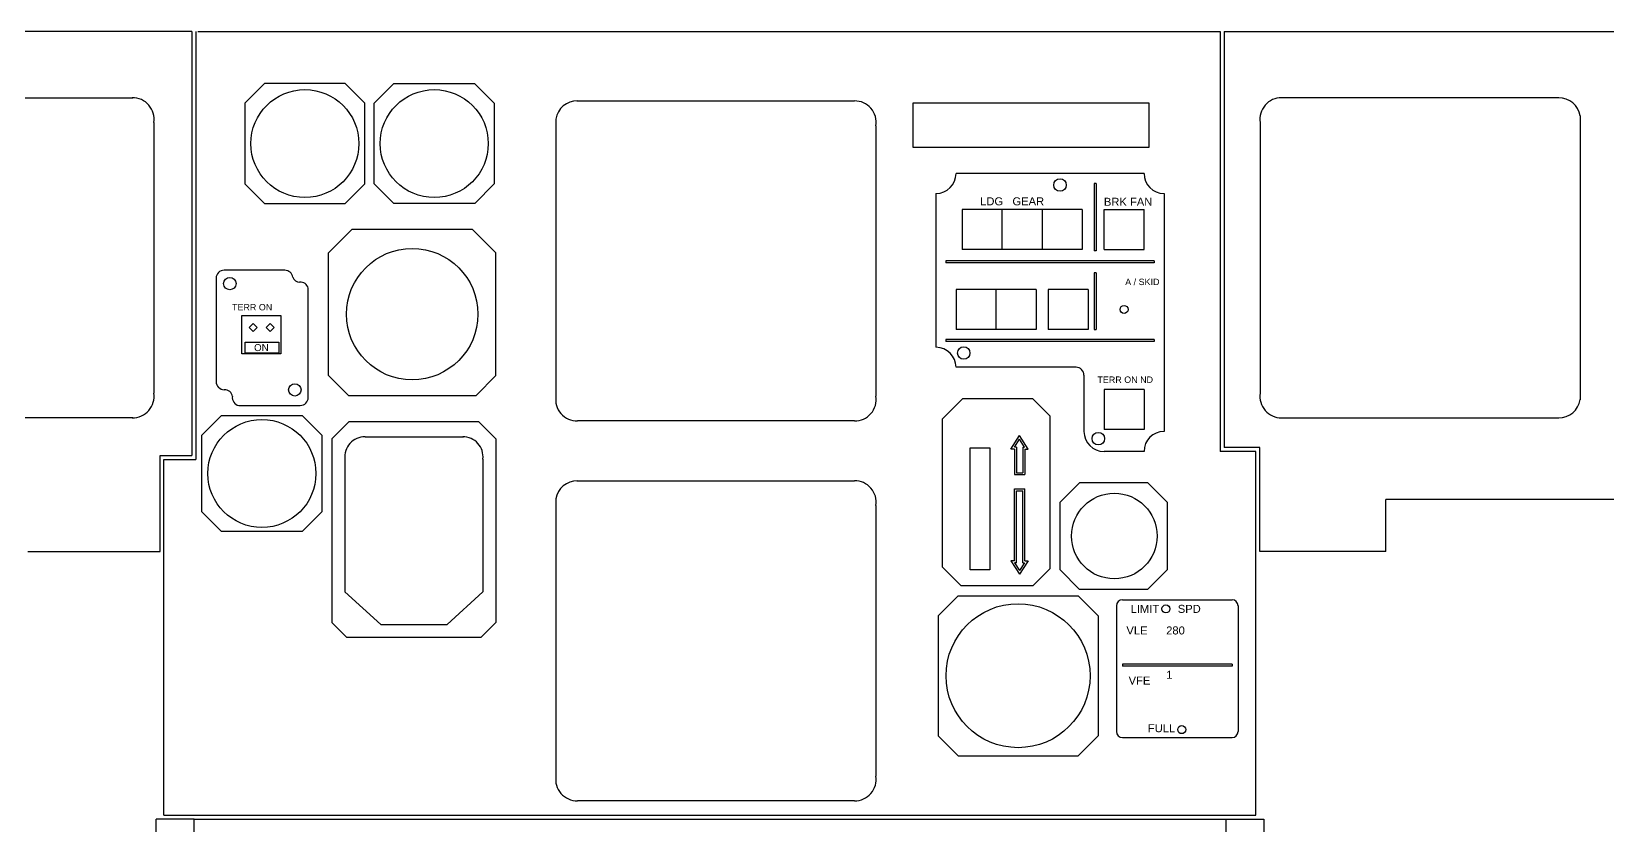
# Model space of a CAD drawing. Extents: x -28 to 311, y -2 to 142.
# Drawn here: x 85.9 to 116.92, y 29.08 to 44.71 of the extents above; entities that cross this region are included whole.
import ezdxf
from ezdxf.enums import TextEntityAlignment as Align

# ---------------------------------------------------------------- set-up
doc = ezdxf.new("R2010")
doc.units = 0
doc.header["$MEASUREMENT"] = 0
doc.layers.get('0').update_dxf_attribs({"linetype": 'CONTINUOUS'})
doc.styles.add('ARIAL', font='arial.ttf', dxfattribs={"height": 3.5})
doc.styles.add('HELV_FNT', font='ARIAL.TTF', dxfattribs={"height": 2.359074})

msp = doc.modelspace()

# ---------------------------------------------------------------- linework, layer by layer
at = {"color": 5, "linetype": 'CONTINUOUS'}
for p, q in [((89.058, 44.714), (73.063, 44.714)), ((89.058, 44.714), (89.058, 36.368)), ((89.137, 44.714), (89.137, 36.289)), ((89.176, 44.714), (109.295, 44.714)), ((109.295, 44.714), (109.295, 36.447)), ((109.374, 44.714), (125.33, 44.714)), ((109.374, 44.714), (109.374, 36.525)), ((90.491, 43.69), (90.102, 43.302)), ((92.075, 43.69), (90.491, 43.69)), ((92.075, 43.69), (92.464, 43.302)), ((93.037, 43.69), (92.648, 43.302)), ((93.037, 43.69), (94.622, 43.69)), ((94.622, 43.69), (95.01, 43.302)), ((82.428, 43.409), (87.9, 43.409)), ((90.102, 43.302), (90.102, 41.714)), ((92.464, 41.714), (92.464, 43.302)), ((92.648, 41.714), (92.648, 43.302)), ((95.01, 43.302), (95.01, 41.714)), ((96.634, 43.347), (102.099, 43.347)), ((103.256, 43.31), (107.893, 43.31)), ((103.256, 42.43), (103.256, 43.31)), ((107.893, 43.31), (107.893, 42.43)), ((115.964, 43.409), (110.492, 43.409)), ((88.31, 42.922), (88.31, 37.597)), ((96.224, 42.99), (96.224, 37.535)), ((102.523, 42.859), (102.523, 37.535)), ((110.083, 42.922), (110.083, 37.597)), ((116.382, 43.053), (116.382, 37.466)), ((107.893, 42.43), (103.256, 42.43)), ((107.799, 41.919), (104.098, 41.919)), ((90.488, 41.328), (90.102, 41.714)), ((92.079, 41.328), (92.464, 41.714)), ((93.034, 41.328), (92.648, 41.714)), ((94.625, 41.328), (95.01, 41.714)), ((106.814, 41.722), (106.814, 40.394)), ((106.854, 41.722), (106.854, 40.394)), ((90.488, 41.328), (92.079, 41.328)), ((94.625, 41.328), (93.034, 41.328)), ((103.704, 41.525), (103.704, 38.497)), ((108.192, 41.525), (108.192, 36.84)), ((104.216, 41.21), (104.216, 40.423)), ((106.578, 41.21), (104.216, 41.21)), ((105.003, 41.21), (105.003, 40.423)), ((105.791, 41.21), (105.791, 40.423)), ((106.578, 41.21), (106.578, 40.423)), ((107.011, 40.423), (107.011, 41.21)), ((107.011, 41.21), (107.799, 41.21)), ((107.799, 40.423), (107.799, 41.21)), ((91.747, 40.359), (92.206, 40.817)), ((94.584, 40.817), (92.206, 40.817)), ((95.043, 40.359), (94.584, 40.817)), ((91.747, 37.941), (91.747, 40.359)), ((95.043, 37.941), (95.043, 40.359)), ((106.578, 40.423), (104.216, 40.423)), ((106.854, 40.394), (106.814, 40.394)), ((107.011, 40.423), (107.799, 40.423)), ((90.888, 40.015), (89.693, 40.015)), ((107.995, 40.197), (103.901, 40.197)), ((103.901, 40.197), (103.901, 40.158)), ((107.995, 40.158), (103.901, 40.158)), ((107.995, 40.197), (107.995, 40.158)), ((89.536, 39.858), (89.536, 37.819)), ((106.854, 39.961), (106.814, 39.961)), ((106.814, 39.961), (106.814, 38.848)), ((106.854, 39.961), (106.854, 38.848)), ((91.349, 37.51), (91.349, 39.662)), ((104.098, 39.635), (104.098, 38.848)), ((105.673, 39.635), (104.098, 39.635)), ((104.885, 39.635), (104.885, 38.848)), ((105.673, 39.635), (105.673, 38.848)), ((106.696, 39.635), (105.909, 39.635)), ((105.909, 39.635), (105.909, 38.848)), ((106.696, 39.635), (106.696, 38.848)), ((90.043, 39.124), (90.808, 39.124)), ((90.043, 38.367), (90.043, 39.124)), ((90.808, 39.124), (90.808, 38.367)), ((105.673, 38.848), (104.098, 38.848)), ((106.696, 38.848), (105.909, 38.848)), ((106.814, 38.848), (106.854, 38.848)), ((107.995, 38.651), (103.901, 38.651)), ((103.901, 38.651), (103.901, 38.612)), ((107.995, 38.612), (103.901, 38.612)), ((107.995, 38.651), (107.995, 38.612)), ((90.808, 38.367), (90.043, 38.367)), ((92.139, 37.55), (91.747, 37.941)), ((94.651, 37.55), (95.043, 37.941)), ((106.46, 38.105), (104.098, 38.105)), ((106.617, 37.947), (106.617, 36.84)), ((92.139, 37.55), (94.651, 37.55)), ((107.799, 37.667), (107.011, 37.667)), ((107.011, 37.667), (107.011, 36.88)), ((107.799, 37.667), (107.799, 36.88)), ((89.98, 37.351), (91.192, 37.353)), ((103.833, 37.089), (104.225, 37.482)), ((105.608, 37.482), (104.225, 37.482)), ((105.608, 37.482), (105.948, 37.141)), ((87.9, 37.11), (82.428, 37.11)), ((89.644, 37.155), (89.256, 36.766)), ((89.644, 37.155), (91.229, 37.155)), ((91.229, 37.155), (91.618, 36.766)), ((91.815, 36.695), (92.156, 37.037)), ((92.156, 37.037), (94.701, 37.037)), ((95.043, 36.695), (94.701, 37.037)), ((102.099, 37.047), (96.648, 37.047)), ((103.833, 34.17), (103.833, 37.089)), ((105.948, 34.144), (105.948, 37.141)), ((110.492, 37.11), (115.964, 37.11)), ((89.256, 35.257), (89.256, 36.766)), ((91.618, 36.766), (91.618, 35.257)), ((91.815, 36.695), (91.815, 33.081)), ((92.468, 36.736), (94.404, 36.736)), ((95.043, 36.695), (95.043, 33.081)), ((107.799, 36.88), (107.011, 36.88)), ((88.432, 36.368), (89.058, 36.368)), ((88.432, 34.478), (88.432, 36.368)), ((92.07, 36.297), (92.07, 33.681)), ((94.787, 36.297), (94.787, 33.681)), ((104.376, 36.52), (104.763, 36.52)), ((104.376, 34.118), (104.376, 36.52)), ((104.763, 36.52), (104.763, 34.118)), ((107.799, 36.447), (107.011, 36.447)), ((110, 36.447), (109.295, 36.447)), ((110.079, 36.525), (109.374, 36.525)), ((110, 29.284), (110, 36.447)), ((110.079, 34.478), (110.079, 36.525)), ((88.51, 29.284), (88.51, 36.289)), ((88.51, 36.289), (89.137, 36.289)), ((96.634, 35.869), (102.099, 35.869)), ((106.534, 35.839), (106.145, 35.45)), ((106.534, 35.839), (107.866, 35.839)), ((107.866, 35.839), (108.255, 35.45)), ((96.224, 35.512), (96.224, 30.057)), ((102.523, 35.381), (102.523, 30.057)), ((106.145, 34.114), (106.145, 35.45)), ((108.255, 35.45), (108.255, 34.114)), ((128.11, 35.502), (112.559, 35.502)), ((112.559, 34.478), (112.559, 35.502)), ((89.641, 34.871), (89.256, 35.257)), ((91.232, 34.871), (91.618, 35.257)), ((91.232, 34.871), (89.641, 34.871)), ((85.833, 34.478), (88.432, 34.478)), ((112.559, 34.478), (110.079, 34.478)), ((104.199, 33.804), (103.833, 34.17)), ((105.608, 33.804), (105.948, 34.144)), ((104.763, 34.118), (104.376, 34.118)), ((106.531, 33.729), (106.145, 34.114)), ((107.869, 33.729), (108.255, 34.114)), ((92.775, 33.041), (92.07, 33.681)), ((94.083, 33.041), (94.787, 33.681)), ((104.138, 33.607), (103.744, 33.213)), ((104.138, 33.607), (106.5, 33.607)), ((105.608, 33.804), (104.199, 33.804)), ((106.894, 33.213), (106.5, 33.607)), ((107.869, 33.729), (106.531, 33.729)), ((107.375, 33.528), (109.531, 33.528)), ((103.744, 33.213), (103.744, 30.851)), ((106.894, 33.213), (106.894, 30.851)), ((107.257, 33.41), (107.257, 30.932)), ((109.649, 33.41), (109.649, 30.932)), ((91.815, 33.081), (92.111, 32.785)), ((92.775, 33.041), (94.083, 33.041)), ((95.043, 33.081), (94.747, 32.785)), ((94.747, 32.785), (92.111, 32.785)), ((103.744, 30.851), (104.138, 30.457)), ((106.5, 30.457), (106.894, 30.851)), ((107.375, 30.814), (109.531, 30.814)), ((104.138, 30.457), (106.5, 30.457)), ((102.099, 29.569), (96.648, 29.569)), ((88.349, 9.064), (88.353, 29.205)), ((89.101, 29.205), (88.353, 29.205)), ((88.51, 29.284), (110, 29.284)), ((89.097, 9.064), (89.101, 29.205)), ((89.101, 29.205), (109.409, 29.205)), ((109.409, 29.205), (109.409, 9.064)), ((109.409, 29.205), (110.157, 29.205)), ((110.157, 29.205), (110.157, 9.064))]:
    msp.add_line(p, q, dxfattribs=at)
at = {"color": 7, "linetype": 'CONTINUOUS'}
msp.add_line((106.854, 41.722), (106.814, 41.722), dxfattribs=at)
at = {"color": 1, "linetype": 'CONTINUOUS'}
for p, q in [((90.266, 38.968), (90.187, 38.889)), ((90.187, 38.889), (90.266, 38.811)), ((90.266, 38.968), (90.344, 38.889)), ((90.344, 38.889), (90.266, 38.811)), ((90.6, 38.968), (90.521, 38.889)), ((90.521, 38.889), (90.6, 38.811)), ((90.6, 38.968), (90.678, 38.889)), ((90.678, 38.889), (90.6, 38.811)), ((90.107, 38.6), (90.768, 38.6)), ((90.107, 38.383), (90.107, 38.6)), ((90.768, 38.6), (90.768, 38.383)), ((90.768, 38.383), (90.107, 38.383)), ((105.177, 36.494), (105.349, 36.76)), ((105.249, 36.533), (105.349, 36.688)), ((105.52, 36.494), (105.349, 36.76)), ((105.448, 36.533), (105.349, 36.688)), ((105.247, 36.494), (105.177, 36.494)), ((105.247, 36.494), (105.247, 35.99)), ((105.287, 36.533), (105.249, 36.533)), ((105.287, 36.533), (105.287, 36.029)), ((105.411, 36.533), (105.411, 36.029)), ((105.411, 36.533), (105.448, 36.533)), ((105.45, 36.494), (105.52, 36.494)), ((105.45, 36.494), (105.45, 35.99)), ((105.247, 35.99), (105.45, 35.99)), ((105.287, 36.029), (105.411, 36.029)), ((105.247, 34.295), (105.247, 35.708)), ((105.247, 35.708), (105.45, 35.708)), ((105.45, 34.295), (105.45, 35.708)), ((105.287, 34.256), (105.287, 35.669)), ((105.287, 35.669), (105.411, 35.669)), ((105.411, 34.256), (105.411, 35.669)), ((105.247, 34.295), (105.177, 34.295)), ((105.177, 34.295), (105.349, 34.028)), ((105.287, 34.256), (105.249, 34.256)), ((105.249, 34.256), (105.349, 34.101)), ((105.52, 34.295), (105.349, 34.028)), ((105.448, 34.256), (105.349, 34.101)), ((105.411, 34.256), (105.448, 34.256)), ((105.45, 34.295), (105.52, 34.295)), ((109.531, 32.26), (107.375, 32.26)), ((107.375, 32.26), (107.375, 32.221)), ((109.531, 32.26), (109.531, 32.221)), ((109.531, 32.221), (107.375, 32.221))]:
    msp.add_line(p, q, dxfattribs=at)
at = {"color": 5, "linetype": 'CONTINUOUS'}
for centre, radius in [((91.283, 42.508), 1.063), ((93.829, 42.508), 1.063), ((93.395, 39.15), 1.294), ((107.405, 39.242), 0.0787), ((90.437, 36.013), 1.063), ((107.214, 34.782), 0.843), ((105.319, 32.032), 1.417)]:
    msp.add_circle(centre, radius, dxfattribs=at)
at = {"color": 7, "linetype": 'CONTINUOUS'}
for centre, radius in [((106.145, 41.692), 0.122), ((89.806, 39.751), 0.122), ((104.25, 38.385), 0.122), ((91.085, 37.659), 0.122), ((106.899, 36.699), 0.122), ((108.228, 33.348), 0.0787), ((108.54, 30.97), 0.0787)]:
    msp.add_circle(centre, radius, dxfattribs=at)
at = {"color": 5, "linetype": 'CONTINUOUS'}
for centre, radius, start, end in [((87.893, 42.987), 0.422, 351.0786, 90.9784), ((96.641, 42.925), 0.422, 89.0216, 171.0786), ((102.106, 42.925), 0.422, 351.0786, 90.9784), ((110.5, 42.987), 0.422, 89.0216, 188.9214), ((115.965, 42.987), 0.422, 8.9214, 90.9784), ((103.704, 41.919), 0.394, 270, 0), ((108.192, 41.919), 0.394, 180, 270), ((89.693, 39.858), 0.157, 90, 180.0147), ((90.888, 39.858), 0.157, 6.2973, 90), ((91.185, 39.929), 0.151, 200.9589, 268.1032), ((91.197, 39.621), 0.157, 15.0033, 96.2196), ((103.704, 38.103), 0.394, 0.2204, 90), ((106.46, 37.947), 0.157, 0, 90), ((87.893, 37.532), 0.422, 269.0216, 8.9214), ((89.694, 37.82), 0.157, 180.0147, 270), ((89.707, 37.513), 0.15, 4.9594, 94.0075), ((90.015, 37.507), 0.16, 171.3498, 257.3143), ((96.641, 37.469), 0.422, 171.0786, 270.9784), ((102.106, 37.469), 0.422, 269.0216, 8.9214), ((110.5, 37.532), 0.422, 171.0786, 270.9784), ((91.192, 37.51), 0.157, 270.0674, 0), ((115.965, 37.532), 0.422, 269.0216, 351.0786), ((92.461, 36.343), 0.393, 88.929, 186.7471), ((94.397, 36.343), 0.393, 353.2529, 91.071), ((107.011, 36.84), 0.394, 180, 270), ((108.192, 36.447), 0.394, 90, 180), ((96.641, 35.447), 0.422, 89.0216, 171.0786), ((102.106, 35.447), 0.422, 351.0786, 90.9784), ((107.375, 33.41), 0.118, 90, 180), ((109.531, 33.41), 0.118, 0, 90), ((107.375, 30.932), 0.118, 180, 270), ((109.531, 30.932), 0.118, 270, 0), ((96.641, 29.991), 0.422, 171.0786, 270.9784), ((102.106, 29.991), 0.422, 269.0216, 8.9214)]:
    msp.add_arc(centre, radius, start, end, dxfattribs=at)

# ---------------------------------------------------------------- texts
at = {"color": 1}
for s, style, p in [('LDG   GEAR', 'HELV_FNT', (104.573, 41.45)), ('VFE', 'ARIAL', (107.495, 32.016)), ('FULL', 'ARIAL', (107.874, 31.077))]:
    msp.add_text(s, height=0.1575, dxfattribs=dict(at, style=style)).set_placement(p, align=Align.TOP_LEFT)
at = {"color": 1, "style": 'ARIAL'}
msp.add_text('BRK FAN', height=0.1575, dxfattribs=at).set_placement((107.485, 41.362), align=Align.MIDDLE_CENTER)
msp.add_text('ON', height=0.1378, dxfattribs=at).set_placement((90.427, 38.561), align=Align.TOP_CENTER)
at = {"color": 5, "style": 'ARIAL'}
msp.add_text('TERR ON ND', height=0.126, dxfattribs=at).set_placement((106.881, 37.923), align=Align.TOP_LEFT)
at = {"color": 1, "attachment_point": 1, "style": 'ARIAL'}
for s, insert, char_height in [('A / SKID \\p\\p&\\p\\pN / W \\p\\pSTRG', (107.428, 39.848, 0.039), 0.12598), ('TERR ON \\p\\pND', (89.849, 39.35, 0.039), 0.12598), ('LIMIT      SPD \\p\\p(IAS)', (107.534, 33.427, 0.039), 0.15748), ('VLE      280 \\p\\pKT/M 67\\p\\pVLO      EXT \\p\\p250 KT\\p\\p             \\p\\pRET 220 KT', (107.452, 33.002, 0.039), 0.15744), ('1      \\p\\p230 KT\\p\\p1+F  \\p\\p215 KT\\p\\p2      \\p\\p200 KT\\p\\p3      \\p\\p185 KT\\p\\p        \\p\\p177 KT', (108.236, 32.129, 0.039), 0.15748)]:
    msp.add_mtext(s, dxfattribs=dict(at, insert=insert, char_height=char_height))

doc.saveas('drawing.dxf')
